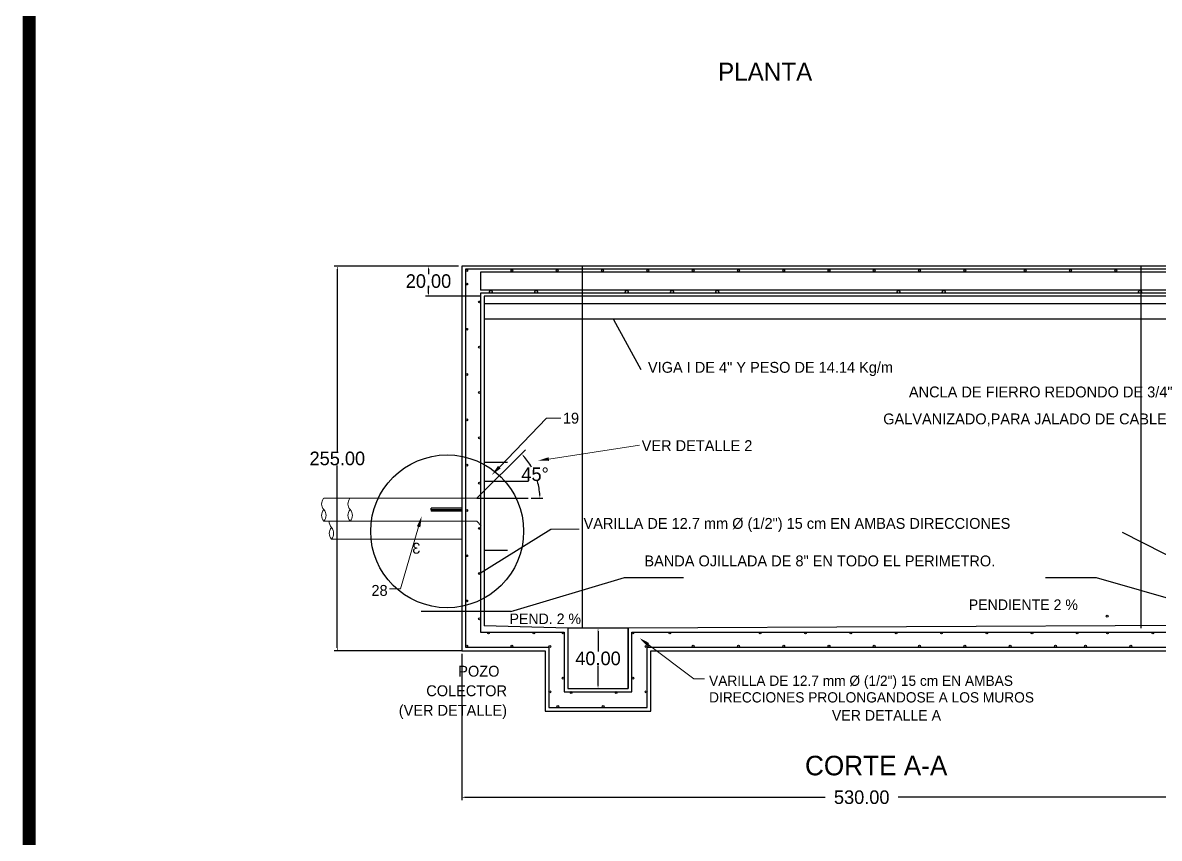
# Model space of a CAD drawing. Header units: centimetres. Extents: x 899 to 279254, y -3207 to 1299.
# Drawn here: x 8645 to 9398, y -2210 to -1669 of the extents above; entities that cross this region are included whole.
import ezdxf
from ezdxf.enums import TextEntityAlignment as Align

# ---------------------------------------------------------------- set-up
doc = ezdxf.new("R2010")
doc.units = ezdxf.units.CM
doc.header["$LTSCALE"] = 10
doc.header["$MEASUREMENT"] = 0
doc.layers.get('0').update_dxf_attribs({"linetype": 'CONTINUOUS'})
doc.layers.get('DEFPOINTS').update_dxf_attribs({"color": 2, "linetype": 'CONTINUOUS'})
for name, color, linetype in [('DIM', 7, 'CONTINUOUS'), ('Ductos', 30, 'CONTINUOUS'), ('MARCO', 7, 'CONTINUOUS'), ('REGISTRO', 1, 'CONTINUOUS'), ('TEXTOS', 7, 'CONTINUOUS'), ('VARILLAS', 30, 'CONTINUOUS')]:
    doc.layers.add(name, color=color, linetype=linetype)
doc.styles.get("Standard").update_dxf_attribs({"font": ''})
doc.styles.add('Zurich', font='')
doc.styles.get('Standard').set_extended_font_data('Zurich Ex BT')
doc.styles.get('Zurich').set_extended_font_data('Zurich Ex BT')
doc.dimstyles.get("Standard").update_dxf_attribs({"dimtxt": 9, "dimasz": 2, "dimexe": 2, "dimexo": 2, "dimgap": 0.09, "dimtad": 0, "dimtih": 1, "dimtoh": 1, "dimzin": 0, "dimdsep": 46, "dimtxsty": 'Standard', "dimcen": 0.09, "dimadec": 0, "dimazin": 0, "dimtfac": 1, "dimtofl": 0, "dimtmove": 0, "dimatfit": 3, "dimfxl": 0, "dimtolj": 1, "dimtzin": 0, "dimarcsym": 0})

# ---------------------------------------------------------------- blocks, each defined once
blk = doc.blocks.new('*D31')
at = {"layer": 'DEFPOINTS', "color": 0}
for p in [(9026.16, -2070.72), (9026.16, -2110.72), (9026.16, -2110.72)]:
    blk.add_point(p, dxfattribs=at)
at = {"layer": 'TEXTOS', "color": 0, "lineweight": -2}
for p, q in [((9026.16, -2072.72), (9026.16, -2086.06)), ((9026.16, -2108.72), (9026.16, -2095.39))]:
    blk.add_line(p, q, dxfattribs=at)
at = {"layer": 'TEXTOS', "color": 0}
for points in [[(9025.83, -2072.72), (9026.5, -2072.72), (9026.16, -2070.72)], [(9025.83, -2108.72), (9026.5, -2108.72), (9026.16, -2110.72)]]:
    blk.add_solid(points, dxfattribs=at)
at = {"layer": 'TEXTOS', "color": 0, "insert": (9026.16, -2090.72), "char_height": 9, "attachment_point": 5}
blk.add_mtext('\\A1;40.00', dxfattribs=at)
blk = doc.blocks.new('*D32')
at = {"layer": 'DEFPOINTS', "color": 0}
for p in [(8978.21, -1952.43), (8986.22, -1973.82), (8945.84, -1984.6), (8945.84, -1984.6), (8979.82, -1984.6)]:
    blk.add_point(p, dxfattribs=at)
at = {"layer": 'TEXTOS', "color": 0, "lineweight": -2}
blk.add_line((8981.82, -1984.6), (8989.63, -1984.6), dxfattribs=at)
for start, end in [(29.5333, 42.08173), (2.74244, 15.64056)]:
    blk.add_arc((8945.84, -1984.6), 41.79, start, end, dxfattribs=at)
at = {"layer": 'TEXTOS', "color": 0}
for points in [[(8976.62, -1956.82), (8977.1, -1956.36), (8975.48, -1955.14)], [(8987.92, -1982.59), (8987.25, -1982.61), (8987.63, -1984.6)]]:
    blk.add_solid(points, dxfattribs=at)
at = {"layer": 'TEXTOS', "color": 0, "insert": (8984.48, -1968.67), "char_height": 9, "attachment_point": 5}
blk.add_mtext('\\A1;45°', dxfattribs=at)
blk = doc.blocks.new('*D33')
at = {"layer": 'DEFPOINTS', "color": 0}
for p in [(8935.84, -2085.72), (9465.84, -2085.72), (9465.84, -2182.69)]:
    blk.add_point(p, dxfattribs=at)
at = {"layer": 'DIM', "color": 0, "lineweight": -2}
for p, q in [((8935.84, -2087.72), (8935.84, -2184.69)), ((9465.84, -2087.72), (9465.84, -2184.69)), ((8937.84, -2182.69), (9176.7, -2182.69)), ((9463.84, -2182.69), (9224.99, -2182.69))]:
    blk.add_line(p, q, dxfattribs=at)
at = {"layer": 'DIM', "color": 0}
for points in [[(8937.84, -2182.35), (8937.84, -2183.02), (8935.84, -2182.69)], [(9463.84, -2182.35), (9463.84, -2183.02), (9465.84, -2182.69)]]:
    blk.add_solid(points, dxfattribs=at)
at = {"layer": 'DIM', "color": 0, "insert": (9200.84, -2182.69), "char_height": 9, "attachment_point": 5}
blk.add_mtext('\\A1;530.00', dxfattribs=at)
blk = doc.blocks.new('*D34')
at = {"layer": 'DEFPOINTS', "color": 0}
for p in [(8935.84, -1830.72), (8913.85, -1850.72), (8950.84, -1850.72)]:
    blk.add_point(p, dxfattribs=at)
at = {"layer": 'DIM', "color": 0, "lineweight": -2}
for p, q in [((8933.84, -1830.72), (8911.85, -1830.72)), ((8913.85, -1832.72), (8913.85, -1836.06)), ((8948.84, -1850.72), (8911.85, -1850.72)), ((8913.85, -1848.72), (8913.85, -1845.39))]:
    blk.add_line(p, q, dxfattribs=at)
at = {"layer": 'DIM', "color": 0}
for points in [[(8913.51, -1832.72), (8914.18, -1832.72), (8913.85, -1830.72)], [(8913.51, -1848.72), (8914.18, -1848.72), (8913.85, -1850.72)]]:
    blk.add_solid(points, dxfattribs=at)
at = {"layer": 'DIM', "color": 0, "insert": (8913.85, -1840.72), "char_height": 9, "attachment_point": 5}
blk.add_mtext('\\A1;20.00', dxfattribs=at)
blk = doc.blocks.new('*D35')
at = {"layer": 'DEFPOINTS', "color": 0}
for p in [(8935.84, -1830.72), (8853.47, -2085.72), (8937.84, -2085.72)]:
    blk.add_point(p, dxfattribs=at)
at = {"layer": 'DIM', "color": 0, "lineweight": -2}
for p, q in [((8933.84, -1830.72), (8851.47, -1830.72)), ((8853.47, -1832.72), (8853.47, -1953.56)), ((8853.47, -2083.72), (8853.47, -1962.89)), ((8935.84, -2085.72), (8851.47, -2085.72))]:
    blk.add_line(p, q, dxfattribs=at)
at = {"layer": 'DIM', "color": 0}
for points in [[(8853.13, -1832.72), (8853.8, -1832.72), (8853.47, -1830.72)], [(8853.13, -2083.72), (8853.8, -2083.72), (8853.47, -2085.72)]]:
    blk.add_solid(points, dxfattribs=at)
at = {"layer": 'DIM', "color": 0, "insert": (8853.47, -1958.22), "char_height": 9, "attachment_point": 5}
blk.add_mtext('\\A1;255.00', dxfattribs=at)
blk = doc.blocks.new('Marco-Reg')
at = {"layer": 'MARCO', "linetype": 'Continuous', "const_width": 8.49}
blk.add_lwpolyline([(11923.61, -3202.3), (11923.61, -1083.64), (8649.32, -1083.64), (8649.32, -3202.3)], close=True, dxfattribs=at)

msp = doc.modelspace()

# ---------------------------------------------------------------- linework, layer by layer
msp.add_line((9450.844, -2068.722), (9046.164, -2070.722))
msp.add_circle((8926.209, -2006.477), 50.64)
at = {"layer": 'Ductos', "lineweight": 5}
for p, q in [((8844.52, -1984.599), (8935.844, -1984.599)), ((8861.968, -1984.599), (8938.344, -1984.599)), ((8844.52, -1999.799), (8938.344, -1999.799)), ((8861.968, -1999.799), (8938.344, -1999.799)), ((8849.546, -2011.722), (8935.844, -2011.722))]:
    msp.add_line(p, q, dxfattribs=at)
at = {"layer": 'Ductos'}
for p, q in [((8915.607, -1992.199), (8915.607, -1991.199)), ((8935.844, -1991.199), (8915.607, -1991.199)), ((8935.844, -1992.199), (8915.607, -1992.199)), ((8915.607, -1992.199), (8915.607, -1993.199)), ((8935.844, -1993.199), (8915.607, -1993.199))]:
    msp.add_line(p, q, dxfattribs=at)
at = {"layer": 'Ductos', "lineweight": 5}
for centre, start, end in [((8848.915, -1988.263), 141.152664, 221.185925), ((8866.362, -1988.263), 141.152664, 221.185925), ((8848.915, -1995.954), 138.814075, 221.185925), ((8840.125, -1995.954), 318.814075, 41.185925), ((8866.362, -1995.954), 138.814075, 221.185925), ((8857.573, -1995.954), 318.814075, 41.185925), ((8853.941, -2000.185), 176.208361, 221.185925), ((8853.941, -2007.876), 138.814075, 221.185925), ((8845.151, -2007.876), 318.814075, 41.185925)]:
    msp.add_arc(centre, 5.84, start, end, dxfattribs=at)
at = {"layer": 'REGISTRO'}
for p, q in [((9006.164, -2070.722), (9006.164, -2110.722)), ((9046.164, -2110.722), (9046.164, -2070.722)), ((9046.164, -2070.722), (9046.164, -2110.722)), ((9006.164, -2110.722), (9046.164, -2110.722))]:
    msp.add_line(p, q, dxfattribs=at)
for points in [[(9465.844, -2033.407), (9465.844, -1860.722), (9465.844, -1830.722), (8935.844, -1830.722), (8935.844, -2085.722), (8991.164, -2085.722), (8991.164, -2125.722), (9061.164, -2125.722), (9061.164, -2085.722), (9465.844, -2085.722), (9465.844, -1981.558)], [(9450.844, -2068.722), (9450.844, -1850.722), (8950.844, -1850.722), (8950.844, -1860.722), (8950.844, -2069.19)]]:
    msp.add_lwpolyline(points, dxfattribs=at)
at = {"layer": 'TEXTOS'}
for p, q in [((9015.844, -2038.715), (9015.844, -1830.722)), ((9385.844, -2038.715), (9385.844, -1830.722)), ((9450.844, -1855.722), (8950.844, -1855.722)), ((9450.844, -1865.882), (8950.844, -1865.882)), ((8950.895, -1960.64), (8966.298, -1960.64)), ((8950.844, -1973.326), (8980.113, -1973.326)), ((8945.844, -1984.599), (8979.817, -1984.599)), ((8950.895, -2018.849), (8966.298, -2018.849)), ((9015.844, -2070.722), (9015.844, -2038.715)), ((9385.844, -2070.722), (9385.844, -2038.715)), ((8968.434, -2059.55), (8909.051, -2059.55)), ((9006.164, -2070.722), (8950.844, -2069.19)), ((9046.164, -2070.722), (9006.164, -2070.722))]:
    msp.add_line(p, q, dxfattribs=at)
at = {"layer": 'TEXTOS', "lineweight": 5}
for p, q in [((8960.802, -1963.897), (8992.094, -1931.495)), ((8992.094, -1931.495), (9001.594, -1931.495)), ((8993.596, -1958.587), (9053.66, -1949.33)), ((8945.844, -1984.599), (8978.214, -1952.427)), ((8938.344, -1984.599), (8945.844, -1984.599)), ((8938.344, -1999.799), (8945.844, -1999.799)), ((8945.844, -1999.799), (8948.844, -2002.799)), ((8907.311, -2003.46), (8895.327, -2044.548)), ((8994.851, -2005.014), (9013.619, -2005.014)), ((8895.327, -2044.548), (8888.127, -2044.548)), ((9059.312, -2081.453), (9089.552, -2104.133)), ((9089.552, -2104.133), (9096.752, -2104.133))]:
    msp.add_line(p, q, dxfattribs=at)
for points in [[(8993.424, -1957.4), (8993.767, -1959.775), (8986.47, -1959.618)], [(8961.67, -1964.726), (8959.934, -1963.068), (8955.829, -1969.104)], [(8906.159, -2003.124), (8908.463, -2003.796), (8909.327, -1996.548)], [(9058.592, -2082.413), (9060.032, -2080.493), (9053.552, -2077.133)]]:
    msp.add_solid(points, dxfattribs=at)
at = {"layer": 'VARILLAS'}
for p, q in [((9453.344, -1846.722), (8948.344, -1846.722)), ((9453.344, -1848.722), (8948.344, -1848.722))]:
    msp.add_line(p, q, dxfattribs=at)
for points in [[(9463.344, -2059.55), (9463.344, -1832.722), (8938.344, -1832.722), (8938.344, -2083.222), (8993.664, -2083.222), (8993.664, -2123.222), (9058.664, -2123.222), (9058.664, -2083.222), (9463.344, -2083.222), (9463.344, -1981.558)], [(8948.344, -1848.722), (8948.344, -2073.222), (9003.664, -2073.222), (9003.664, -2112.722), (9048.664, -2112.722), (9048.664, -2073.222), (9453.344, -2073.222), (9453.344, -1834.722), (8948.344, -1834.722), (8948.344, -1846.722)]]:
    msp.add_lwpolyline(points, dxfattribs=at)
for centre, radius in [((8939.156, -1833.68), 0.635), ((8969.156, -1833.68), 0.635), ((8999.156, -1833.68), 0.635), ((9029.156, -1833.68), 0.635), ((9059.156, -1833.68), 0.635), ((9089.156, -1833.68), 0.635), ((9119.156, -1833.68), 0.635), ((9149.156, -1833.68), 0.635), ((9179.156, -1833.68), 0.635), ((9209.156, -1833.68), 0.635), ((9239.156, -1833.68), 0.635), ((9269.156, -1833.68), 0.635), ((9309.156, -1833.68), 0.635), ((9339.156, -1833.68), 0.635), ((9369.156, -1833.68), 0.635), ((8939.156, -1842.617), 0.635), ((8955.18, -1847.817), 0.95), ((8985.18, -1847.817), 0.95), ((9045.18, -1847.817), 0.95), ((9075.18, -1847.817), 0.95), ((9105.18, -1847.817), 0.95), ((9225.18, -1847.817), 0.95), ((9255.18, -1847.817), 0.95), ((9385.18, -1847.817), 0.95), ((8947.637, -1854.501), 0.635), ((8939.156, -1872.617), 0.635), ((8947.637, -1884.501), 0.635), ((8939.156, -1902.617), 0.635), ((8947.637, -1914.501), 0.635), ((8939.156, -1932.617), 0.635), ((8947.637, -1944.501), 0.635), ((8939.156, -1962.617), 0.635), ((8947.637, -1974.501), 0.635), ((8939.156, -1992.617), 0.635), ((8947.637, -2004.501), 0.635), ((8939.156, -2022.617), 0.635), ((8947.637, -2034.501), 0.635), ((8939.156, -2052.617), 0.635), ((9363.487, -2062.748), 0.635), ((8947.637, -2064.501), 0.635), ((8953.637, -2073.826), 0.635), ((8983.626, -2073.836), 0.635), ((9003.018, -2073.836), 0.635), ((9049.31, -2073.836), 0.635), ((9073.637, -2073.826), 0.635), ((9133.637, -2073.826), 0.635), ((9163.637, -2073.826), 0.635), ((9193.637, -2073.826), 0.635), ((9223.637, -2073.826), 0.635), ((9253.637, -2073.826), 0.635), ((9283.637, -2073.826), 0.635), ((9313.637, -2073.826), 0.635), ((9343.637, -2073.826), 0.635), ((9363.637, -2073.826), 0.635), ((9393.637, -2073.826), 0.635), ((8939.156, -2082.617), 0.635), ((8969.156, -2082.617), 0.635), ((8994.206, -2082.867), 0.635), ((9058.123, -2082.867), 0.635), ((9059.156, -2082.617), 0.635), ((9089.156, -2082.617), 0.635), ((9119.156, -2082.617), 0.635), ((9149.156, -2082.617), 0.635), ((9179.156, -2082.617), 0.635), ((9209.156, -2082.617), 0.635), ((9239.156, -2082.617), 0.635), ((9269.156, -2082.617), 0.635), ((9299.156, -2082.496), 0.635), ((9329.156, -2082.617), 0.635), ((9349.156, -2082.617), 0.635), ((9379.156, -2082.617), 0.635), ((9003.018, -2103.836), 0.635), ((9049.31, -2103.836), 0.635), ((8994.206, -2112.867), 0.635), ((9008.266, -2113.287), 0.635), ((9038.266, -2113.287), 0.635), ((9058.123, -2112.867), 0.635), ((8999.566, -2122.591), 0.635), ((9029.566, -2122.591), 0.635)]:
    msp.add_circle(centre, radius, dxfattribs=at)

# ---------------------------------------------------------------- block references
at = {"layer": 'DIM'}
msp.add_blockref('Marco-Reg', (0, 0), dxfattribs=at)

# ---------------------------------------------------------------- texts
at = {"layer": 'TEXTOS', "lineweight": 5, "style": 'Zurich'}
for s, height, p in [('PLANTA', 12, (9105.648, -1707.932)), ('VARILLA DE 12.7 mm %%C (1/2") 15 cm EN AMBAS DIRECCIONES', 7.2, (9016.58, -2004.834)), ('BANDA OJILLADA DE 8" EN TODO EL PERIMETRO.', 7.2, (9056.871, -2029.685)), ('PENDIENTE 2 %', 7, (9271.738, -2058.596)), ('PEND. 2 %', 7, (8967.569, -2067.941)), ('VARILLA DE 12.7 mm %%C (1/2") 15 cm EN AMBAS ', 6.8, (9099.712, -2108.879)), ('DIRECCIONES PROLONGANDOSE A LOS MUROS', 6.8, (9099.712, -2119.889)), ('VER DETALLE A', 7, (9181.077, -2131.869)), ('CORTE A-A', 12.9534, (9163.269, -2168.154))]:
    msp.add_text(s, height=height, dxfattribs=at).set_placement(p)
for s, p in [('VIGA I DE 4" Y PESO DE 14.14 Kg/m', (9059.237, -1897.813)), ('19', (9002.894, -1931.495)), ('VER DETALLE 2', (9055.099, -1949.684))]:
    msp.add_text(s, height=7.2, dxfattribs=at).set_placement(p, align=Align.MIDDLE_LEFT)
for s, p in [('ANCLA DE FIERRO REDONDO DE 3/4"', (9406.721, -1914.124)), ('GALVANIZADO,PARA JALADO DE CABLE', (9402.893, -1931.989)), ('28', (8886.779, -2045.631))]:
    msp.add_text(s, height=7.2, dxfattribs=at).set_placement(p, align=Align.MIDDLE_RIGHT)
at = {"layer": 'TEXTOS', "lineweight": 5, "style": 'Zurich', "text_generation_flag": 2}
msp.add_text('3', height=7.2, dxfattribs=at).set_placement((8908.509, -2017.672), align=Align.MIDDLE_LEFT)
at = {"layer": 'TEXTOS', "lineweight": 5, "style": 'Zurich'}
for s, p in [('POZO', (8960.872, -2102.764)), ('COLECTOR', (8965.872, -2115.717)), ('(VER DETALLE)', (8965.872, -2128.669))]:
    msp.add_text(s, height=7.2, dxfattribs=at).set_placement(p, align=Align.RIGHT)

# ---------------------------------------------------------------- dimensions: what is measured, and where the dimension line sits
at = {"layer": 'DIM'}
for base, p2, picture, middle in [((8853.467, -2085.722), (8937.844, -2085.722), '*D35', (8853.467, -1958.222)), ((8913.848, -1850.722), (8950.844, -1850.722), '*D34', (8913.848, -1840.722))]:
    dim = msp.add_linear_dim(base=base, p1=(8935.844, -1830.722), p2=p2, angle=90, dimstyle='Standard', dxfattribs=at)
    dim.commit()
    dim.dimension.update_dxf_attribs({"geometry": picture, "text_midpoint": middle})
dim = msp.add_linear_dim(base=(9465.844, -2182.687), p1=(8935.844, -2085.722), p2=(9465.844, -2085.722), dimstyle='Standard', dxfattribs=at)
dim.commit()
dim.dimension.update_dxf_attribs({"geometry": '*D33', "text_midpoint": (9200.844, -2182.687)})
at = {"layer": 'TEXTOS'}
dim = msp.add_angular_dim_2l(base=(8986.22, -1973.825), line1=((8945.844, -1984.599), (8979.817, -1984.599)), line2=((8945.844, -1984.599), (8978.214, -1952.427)), dimstyle='Standard', dxfattribs=at)
dim.commit()
dim.dimension.update_dxf_attribs({"geometry": '*D32', "text_midpoint": (8984.476, -1968.667)})
dim = msp.add_aligned_dim(p1=(9026.164, -2070.722), p2=(9026.164, -2110.722), distance=0, dimstyle='Standard', dxfattribs=at)
dim.commit()
dim.dimension.update_dxf_attribs({"geometry": '*D31', "text_midpoint": (9026.164, -2090.722)})

# ---------------------------------------------------------------- leaders
for points in [[(9036.52, -1866.065), (9054.528, -1899.337)], [(8947.637, -2034.501), (8994.851, -2005.014)], [(9462.533, -2052.617), (9373.531, -2007.259)], [(8968.434, -2059.55), (9043.695, -2036.984), (9082.751, -2036.984)], [(9433.255, -2059.55), (9356.259, -2037.186), (9322.562, -2037.186)]]:
    msp.add_leader(points, dimstyle='Standard', override={"dimgap": 0.09, "dimtad": 0}, dxfattribs=at)

doc.saveas('drawing.dxf')
